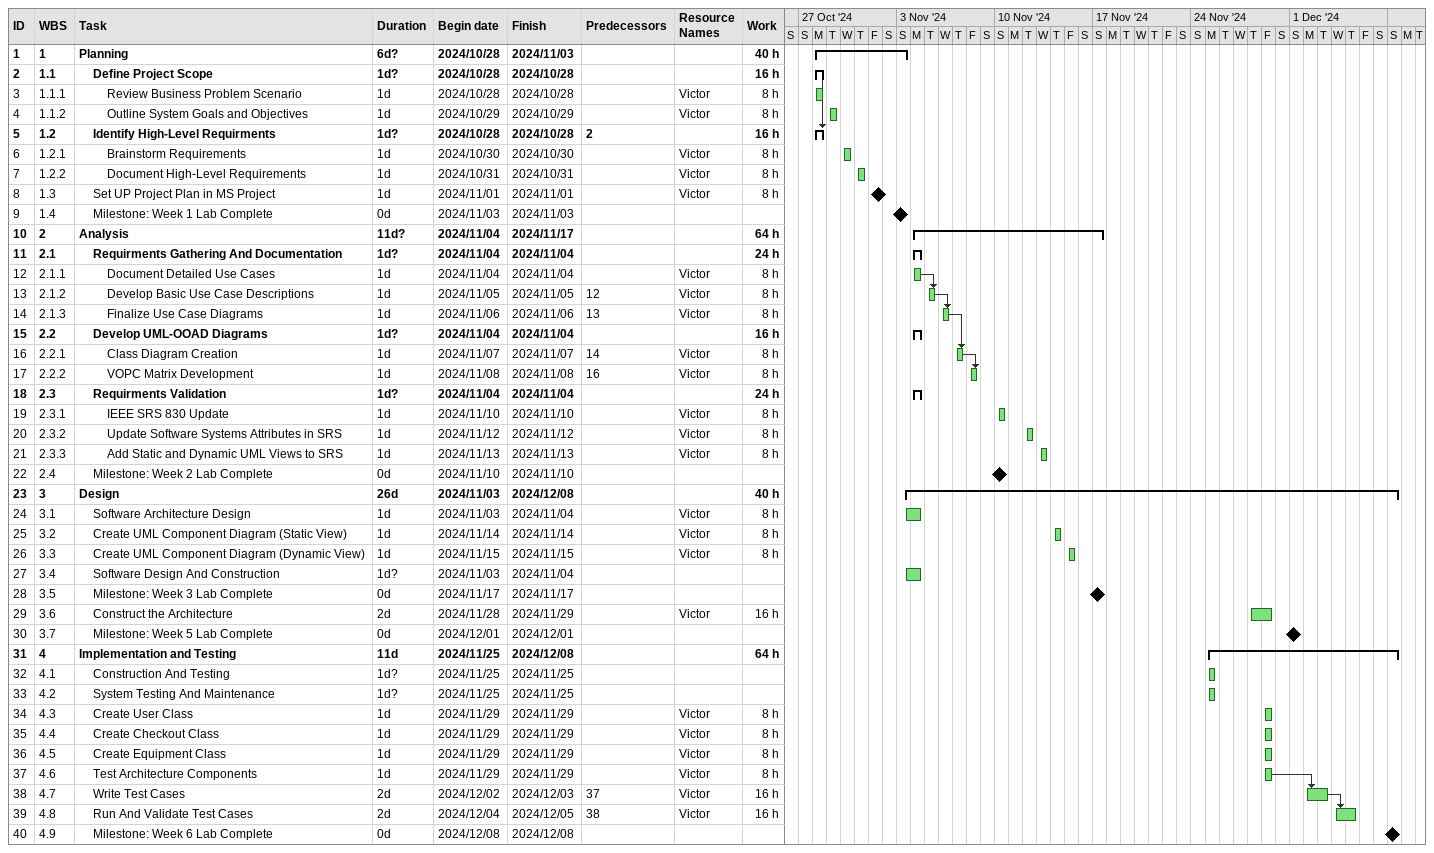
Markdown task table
| ID | WBS | Task | Duration | Start | Finish | Predecessors | Resources | Work (h) |
|---|---|---|---|---|---|---|---|---|
| 1 | 1 | **Planning** | 6d? | 2024-10-28 | 2024-11-03 |  |  | 40 |
| 2 | 1.1 | **Define Project Scope** | 1d? | 2024-10-28 | 2024-10-28 |  |  | 16 |
| 3 | 1.1.1 | Review Business Problem Scenario | 1d | 2024-10-28 | 2024-10-28 |  | Victor | 8 |
| 4 | 1.1.2 | Outline System Goals and Objectives | 1d | 2024-10-29 | 2024-10-29 |  | Victor | 8 |
| 5 | 1.2 | **Identify High-Level Requirments** | 1d? | 2024-10-28 | 2024-10-28 | 2 |  | 16 |
| 6 | 1.2.1 | Brainstorm Requirements | 1d | 2024-10-30 | 2024-10-30 |  | Victor | 8 |
| 7 | 1.2.2 | Document High-Level Requirements | 1d | 2024-10-31 | 2024-10-31 |  | Victor | 8 |
| 8 | 1.3 | Set UP Project Plan in MS Project | 1d | 2024-11-01 | 2024-11-01 |  | Victor | 8 |
| 9 | 1.4 | Milestone: Week 1 Lab Complete | 0d | 2024-11-03 | 2024-11-03 |  |  |  |
| 10 | 2 | **Analysis** | 11d? | 2024-11-04 | 2024-11-17 |  |  | 64 |
| 11 | 2.1 | **Requirments Gathering And Documentation** | 1d? | 2024-11-04 | 2024-11-04 |  |  | 24 |
| 12 | 2.1.1 | Document Detailed Use Cases | 1d | 2024-11-04 | 2024-11-04 |  | Victor | 8 |
| 13 | 2.1.2 | Develop Basic Use Case Descriptions | 1d | 2024-11-05 | 2024-11-05 | 12 | Victor | 8 |
| 14 | 2.1.3 | Finalize Use Case Diagrams | 1d | 2024-11-06 | 2024-11-06 | 13 | Victor | 8 |
| 15 | 2.2 | **Develop UML-OOAD Diagrams** | 1d? | 2024-11-04 | 2024-11-04 |  |  | 16 |
| 16 | 2.2.1 | Class Diagram Creation | 1d | 2024-11-07 | 2024-11-07 | 14 | Victor | 8 |
| 17 | 2.2.2 | VOPC Matrix Development | 1d | 2024-11-08 | 2024-11-08 | 16 | Victor | 8 |
| 18 | 2.3 | **Requirments Validation** | 1d? | 2024-11-04 | 2024-11-04 |  |  | 24 |
| 19 | 2.3.1 | IEEE SRS 830 Update | 1d | 2024-11-10 | 2024-11-10 |  | Victor | 8 |
| 20 | 2.3.2 | Update Software Systems Attributes in SRS | 1d | 2024-11-12 | 2024-11-12 |  | Victor | 8 |
| 21 | 2.3.3 | Add Static and Dynamic UML Views to SRS | 1d | 2024-11-13 | 2024-11-13 |  | Victor | 8 |
| 22 | 2.4 | Milestone: Week 2 Lab Complete | 0d | 2024-11-10 | 2024-11-10 |  |  |  |
| 23 | 3 | **Design** | 26d | 2024-11-03 | 2024-12-08 |  |  | 40 |
| 24 | 3.1 | Software Architecture Design | 1d | 2024-11-03 | 2024-11-04 |  | Victor | 8 |
| 25 | 3.2 | Create UML Component Diagram (Static View) | 1d | 2024-11-14 | 2024-11-14 |  | Victor | 8 |
| 26 | 3.3 | Create UML Component Diagram (Dynamic View) | 1d | 2024-11-15 | 2024-11-15 |  | Victor | 8 |
| 27 | 3.4 | Software Design And Construction | 1d? | 2024-11-03 | 2024-11-04 |  |  |  |
| 28 | 3.5 | Milestone: Week 3 Lab Complete | 0d | 2024-11-17 | 2024-11-17 |  |  |  |
| 29 | 3.6 | Construct the Architecture | 2d | 2024-11-28 | 2024-11-29 |  | Victor | 16 |
| 30 | 3.7 | Milestone: Week 5 Lab Complete | 0d | 2024-12-01 | 2024-12-01 |  |  |  |
| 31 | 4 | **Implementation and Testing** | 11d | 2024-11-25 | 2024-12-08 |  |  | 64 |
| 32 | 4.1 | Construction And Testing | 1d? | 2024-11-25 | 2024-11-25 |  |  |  |
| 33 | 4.2 | System Testing And Maintenance | 1d? | 2024-11-25 | 2024-11-25 |  |  |  |
| 34 | 4.3 | Create User Class | 1d | 2024-11-29 | 2024-11-29 |  | Victor | 8 |
| 35 | 4.4 | Create Checkout Class | 1d | 2024-11-29 | 2024-11-29 |  | Victor | 8 |
| 36 | 4.5 | Create Equipment Class | 1d | 2024-11-29 | 2024-11-29 |  | Victor | 8 |
| 37 | 4.6 | Test Architecture Components | 1d | 2024-11-29 | 2024-11-29 |  | Victor | 8 |
| 38 | 4.7 | Write Test Cases | 2d | 2024-12-02 | 2024-12-03 | 37 | Victor | 16 |
| 39 | 4.8 | Run And Validate Test Cases | 2d | 2024-12-04 | 2024-12-05 | 38 | Victor | 16 |
| 40 | 4.9 | Milestone: Week 6 Lab Complete | 0d | 2024-12-08 | 2024-12-08 |  |  |  |
